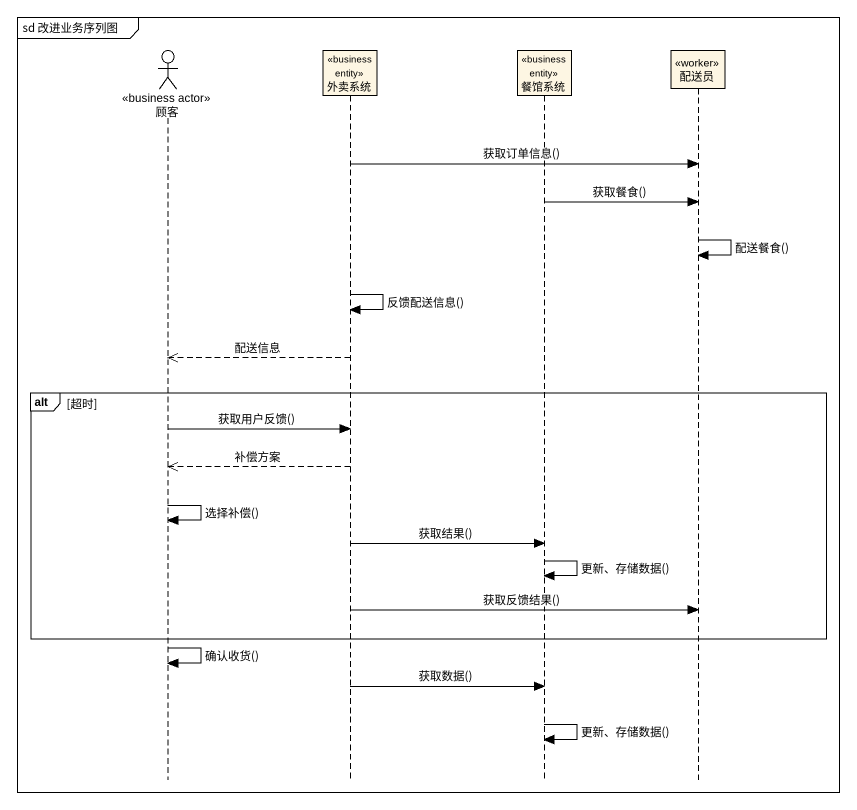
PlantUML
@startuml
mainframe sd 改进业务序列图
hide footbox
actor 顾客 <<business actor>>
participant 外卖系统 <<business entity>>
participant 餐馆系统 <<business entity>>
participant 配送员 <<worker>>

外卖系统 -> 配送员 : 获取订单信息()
餐馆系统 -> 配送员 : 获取餐食()
配送员 -> 配送员 : 配送餐食()
外卖系统 -> 外卖系统 : 反馈配送信息()
外卖系统 -->> 顾客 : 配送信息
alt 超时
  顾客 -> 外卖系统 : 获取用户反馈()
  外卖系统 -->> 顾客 : 补偿方案
  顾客 -> 顾客 : 选择补偿()
  外卖系统 -> 餐馆系统 : 获取结果()
  餐馆系统 -> 餐馆系统 : 更新、存储数据()
  外卖系统 -> 配送员 : 获取反馈结果()
end
顾客 -> 顾客 : 确认收货()
外卖系统 -> 餐馆系统 : 获取数据()
餐馆系统 -> 餐馆系统 : 更新、存储数据()
@enduml
